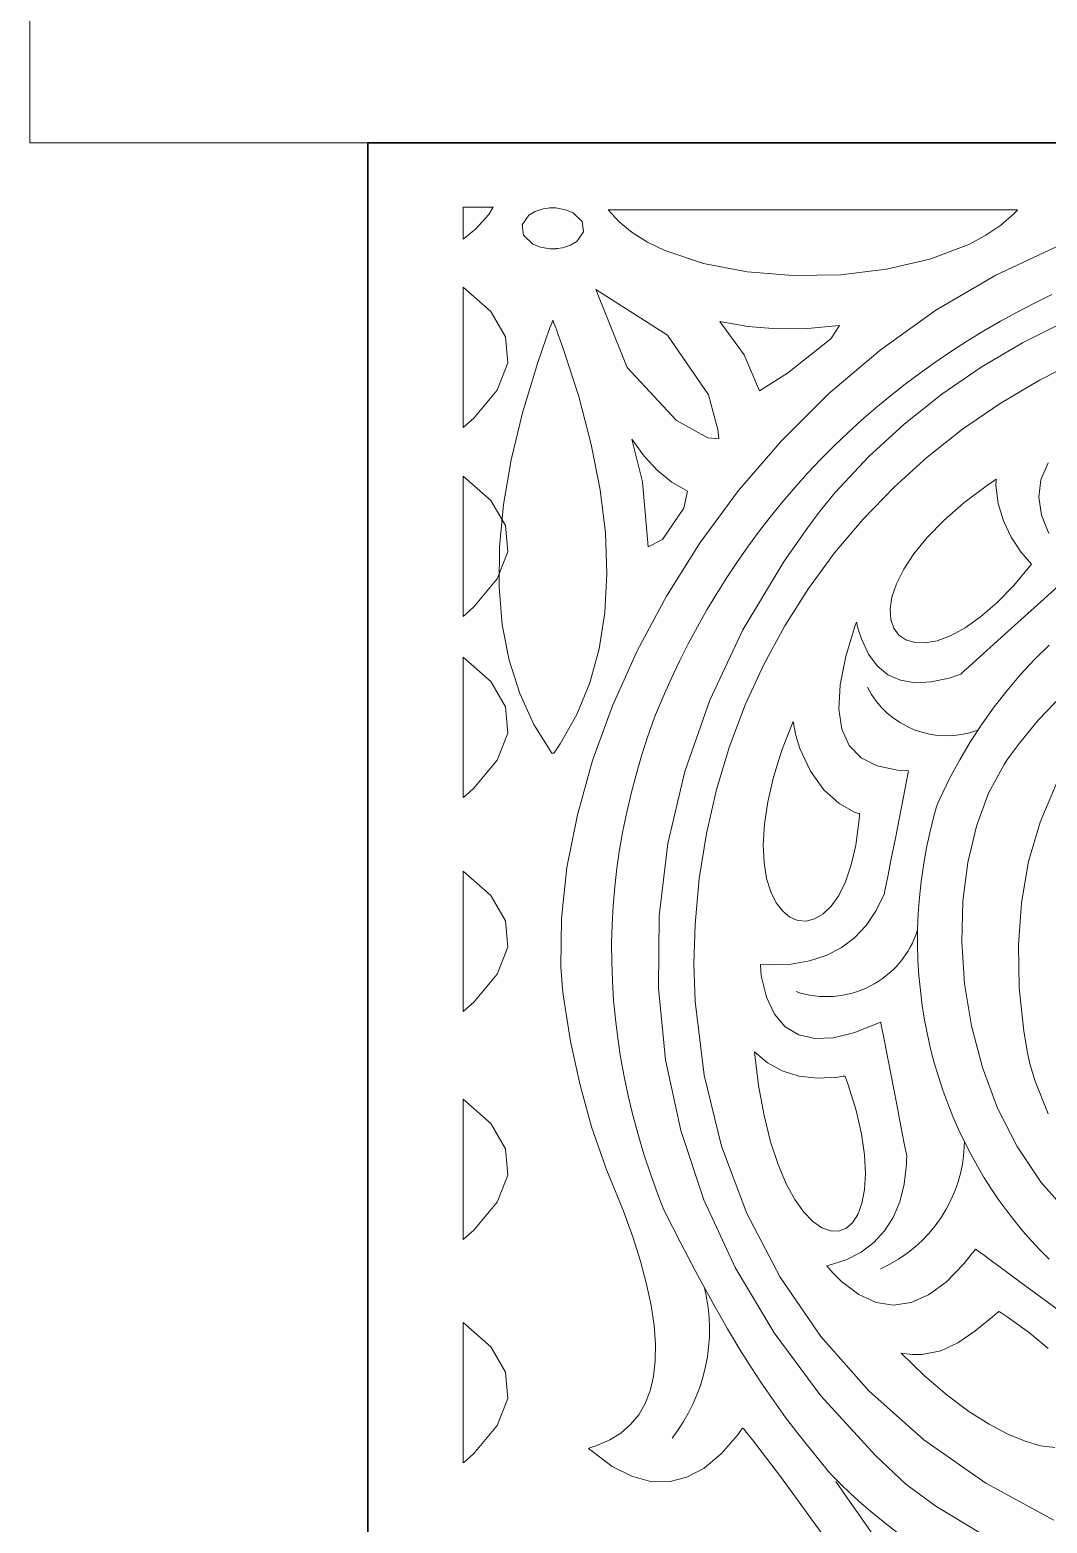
# Model space of a CAD drawing. Header units: inches. Extents: x 249 to 1192, y -18 to 440.
# Drawn here: x 609.713 to 610.163, y 242.289 to 242.949 of the extents above; entities that cross this region are included whole.
import ezdxf

# ---------------------------------------------------------------- set-up
doc = ezdxf.new("R2010")
doc.units = ezdxf.units.IN
doc.header["$MEASUREMENT"] = 0
doc.layers.add('KACA', color=141, linetype='Continuous', lineweight=30)
doc.layers.add('KUSEN', color=16, linetype='Continuous', lineweight=15)
doc.layers.add('KOLOM', color=5, linetype='Continuous')

# ---------------------------------------------------------------- blocks, each defined once
blk = doc.blocks.new('GORGA')
blk.add_lwpolyline([(366.59218, 151.19092), (367.59218, 151.19092), (367.59218, 149.19092), (366.59218, 149.19092)], close=True)
blk.add_lwpolyline([(366.59218, 151.19092), (367.59218, 151.19092), (367.59218, 149.19092), (366.59218, 149.19092)], close=True)
at = {"lineweight": 9}
for points in [[(366.90141, 150.67173), (366.88096, 150.68678), (366.87176, 150.69355), (366.86792, 150.69637), (366.86478, 150.69869), (366.86248, 150.70038), (366.86116, 150.70135), (366.86091, 150.70154), (366.86057, 150.70111), (366.85959, 150.6998), (366.85567, 150.69494), (366.84787, 150.68695), (366.84009, 150.68125), (366.83234, 150.67785), (366.82462, 150.67676), (366.81693, 150.67796), (366.80927, 150.68146), (366.80163, 150.68726), (366.79783, 150.69102), (366.79593, 150.69311), (366.79511, 150.69416), (366.79612, 150.6944), (366.80365, 150.69684), (366.81025, 150.70018), (366.81592, 150.70442), (366.82066, 150.70954), (366.82447, 150.71556), (366.82734, 150.72247), (366.82928, 150.73028), (366.83029, 150.73898), (366.8304, 150.74129), (366.83043, 150.74247), (366.83043, 150.74273), (366.83027, 150.74354), (366.82991, 150.74541), (366.82937, 150.74818), (366.82788, 150.75586), (366.82601, 150.76545), (366.82206, 150.78578), (366.82042, 150.79423), (366.81929, 150.8), (366.819, 150.80153), (366.81893, 150.80189), (366.81891, 150.80197), (366.81816, 150.80162), (366.80751, 150.79735), (366.79804, 150.79504), (366.78976, 150.7947), (366.78266, 150.79632), (366.77675, 150.79989), (366.77202, 150.80544), (366.76847, 150.81294), (366.7661, 150.8224), (366.76573, 150.82747), (366.77043, 150.82726), (366.77927, 150.82761), (366.78739, 150.82899), (366.79476, 150.83139), (366.80139, 150.83482), (366.80729, 150.83927), (366.81245, 150.84475), (366.81687, 150.85125), (366.82056, 150.85877), (366.82066, 150.85931), (366.82096, 150.86083), (366.82205, 150.86633), (366.8236, 150.87419), (366.82541, 150.88339), (366.82899, 150.90158), (366.83035, 150.90847), (366.83083, 150.9109), (366.83114, 150.91249), (366.83126, 150.9131), (366.82639, 150.91337), (366.81736, 150.91525), (366.81025, 150.9189), (366.80505, 150.92432), (366.80178, 150.93151), (366.80042, 150.94046), (366.80098, 150.95118), (366.80346, 150.96368), (366.80785, 150.97794), (366.80819, 150.97889), (366.80833, 150.97845), (366.80858, 150.97738), (366.80913, 150.97532), (366.81038, 150.97145), (366.81349, 150.96477), (366.81741, 150.9595), (366.82214, 150.95562), (366.82768, 150.95316), (366.83402, 150.95209), (366.84118, 150.95244), (366.84914, 150.95418), (366.85343, 150.95558), (366.85431, 150.9559), (366.85435, 150.95595), (366.85463, 150.9562), (366.85589, 150.95733), (366.85798, 150.95922), (366.86415, 150.96479), (366.87216, 150.97203), (366.88102, 150.98003), (366.88975, 150.98792), (366.89737, 150.9948)], [(366.89333, 151.01804), (366.88999, 151.02626), (366.88882, 151.03421), (366.88981, 151.0419), (366.89296, 151.04933)], [(366.79807, 150.56867), (366.77457, 150.60097), (366.76221, 150.61714), (366.75905, 150.62118), (366.75826, 150.62219), (366.75785, 150.62232), (366.75741, 150.62169), (366.75563, 150.61927), (366.74838, 150.61091), (366.74091, 150.60467), (366.73321, 150.60056), (366.7253, 150.59858), (366.71717, 150.59873), (366.70882, 150.601), (366.70025, 150.60539), (366.69146, 150.61191), (366.69035, 150.61288), (366.68979, 150.61337), (366.69032, 150.61365), (366.69341, 150.61463), (366.69909, 150.61707), (366.70406, 150.62015), (366.70834, 150.62387), (366.71192, 150.62822), (366.71479, 150.63322), (366.71698, 150.63885), (366.71846, 150.64512), (366.71924, 150.65203), (366.71933, 150.65958), (366.71872, 150.66777), (366.71741, 150.67659), (366.7154, 150.68606), (366.7127, 150.69616), (366.70929, 150.7069), (366.70519, 150.71828), (366.70039, 150.73029), (366.69785, 150.73626), (366.69704, 150.73834), (366.69106, 150.75562), (366.68598, 150.77398), (366.6818, 150.79343), (366.67852, 150.81397), (366.67818, 150.81661), (366.67752, 150.82633), (366.67777, 150.84775), (366.6802, 150.87028), (366.68479, 150.89365), (366.69151, 150.91761), (366.70033, 150.94189), (366.71122, 150.96625), (366.72417, 150.99041), (366.73913, 151.01412), (366.75609, 151.03713), (366.77501, 151.05916), (366.79587, 151.07996), (366.81865, 151.09928), (366.84332, 151.11685), (366.86984, 151.13241), (366.8982, 151.1457)], [(366.90141, 150.67173), (366.88096, 150.68678), (366.87176, 150.69355), (366.86792, 150.69637), (366.86478, 150.69869), (366.86248, 150.70038), (366.86116, 150.70135), (366.86091, 150.70154), (366.86057, 150.70111), (366.85959, 150.6998), (366.85567, 150.69494), (366.84787, 150.68695), (366.84009, 150.68125), (366.83234, 150.67785), (366.82462, 150.67676), (366.81693, 150.67796), (366.80927, 150.68146), (366.80163, 150.68726), (366.79783, 150.69102), (366.79593, 150.69311), (366.79511, 150.69416), (366.79612, 150.6944), (366.80365, 150.69684), (366.81025, 150.70018), (366.81592, 150.70442), (366.82066, 150.70954), (366.82447, 150.71556), (366.82734, 150.72247), (366.82928, 150.73028), (366.83029, 150.73898), (366.8304, 150.74129), (366.83043, 150.74247), (366.83043, 150.74273), (366.83027, 150.74354), (366.82991, 150.74541), (366.82937, 150.74818), (366.82788, 150.75586), (366.82601, 150.76545), (366.82206, 150.78578), (366.82042, 150.79423), (366.81929, 150.8), (366.819, 150.80153), (366.81893, 150.80189), (366.81891, 150.80197), (366.81816, 150.80162), (366.80751, 150.79735), (366.79804, 150.79504), (366.78976, 150.7947), (366.78266, 150.79632), (366.77675, 150.79989), (366.77202, 150.80544), (366.76847, 150.81294), (366.7661, 150.8224), (366.76573, 150.82747), (366.77043, 150.82726), (366.77927, 150.82761), (366.78739, 150.82899), (366.79476, 150.83139), (366.80139, 150.83482), (366.80729, 150.83927), (366.81245, 150.84475), (366.81687, 150.85125), (366.82056, 150.85877), (366.82066, 150.85931), (366.82096, 150.86083), (366.82205, 150.86633), (366.8236, 150.87419), (366.82541, 150.88339), (366.82899, 150.90158), (366.83035, 150.90847), (366.83083, 150.9109), (366.83114, 150.91249), (366.83126, 150.9131), (366.82639, 150.91337), (366.81736, 150.91525), (366.81025, 150.9189), (366.80505, 150.92432), (366.80178, 150.93151), (366.80042, 150.94046), (366.80098, 150.95118), (366.80346, 150.96368), (366.80785, 150.97794), (366.80819, 150.97889), (366.80833, 150.97845), (366.80858, 150.97738), (366.80913, 150.97532), (366.81038, 150.97145), (366.81349, 150.96477), (366.81741, 150.9595), (366.82214, 150.95562), (366.82768, 150.95316), (366.83402, 150.95209), (366.84118, 150.95244), (366.84914, 150.95418), (366.85343, 150.95558), (366.85431, 150.9559), (366.85435, 150.95595), (366.85463, 150.9562), (366.85589, 150.95733), (366.85798, 150.95922), (366.86415, 150.96479), (366.87216, 150.97203), (366.88102, 150.98003), (366.88975, 150.98792), (366.89737, 150.9948)], [(366.89333, 151.01804), (366.88999, 151.02626), (366.88882, 151.03421), (366.88981, 151.0419), (366.89296, 151.04933)], [(366.79807, 150.56867), (366.77457, 150.60097), (366.76221, 150.61714), (366.75905, 150.62118), (366.75826, 150.62219), (366.75785, 150.62232), (366.75741, 150.62169), (366.75563, 150.61927), (366.74838, 150.61091), (366.74091, 150.60467), (366.73321, 150.60056), (366.7253, 150.59858), (366.71717, 150.59873), (366.70882, 150.601), (366.70025, 150.60539), (366.69146, 150.61191), (366.69035, 150.61288), (366.68979, 150.61337), (366.69032, 150.61365), (366.69341, 150.61463), (366.69909, 150.61707), (366.70406, 150.62015), (366.70834, 150.62387), (366.71192, 150.62822), (366.71479, 150.63322), (366.71698, 150.63885), (366.71846, 150.64512), (366.71924, 150.65203), (366.71933, 150.65958), (366.71872, 150.66777), (366.71741, 150.67659), (366.7154, 150.68606), (366.7127, 150.69616), (366.70929, 150.7069), (366.70519, 150.71828), (366.70039, 150.73029), (366.69785, 150.73626), (366.69704, 150.73834), (366.69106, 150.75562), (366.68598, 150.77398), (366.6818, 150.79343), (366.67852, 150.81397), (366.67818, 150.81661), (366.67752, 150.82633), (366.67777, 150.84775), (366.6802, 150.87028), (366.68479, 150.89365), (366.69151, 150.91761), (366.70033, 150.94189), (366.71122, 150.96625), (366.72417, 150.99041), (366.73913, 151.01412), (366.75609, 151.03713), (366.77501, 151.05916), (366.79587, 151.07996), (366.81865, 151.09928), (366.84332, 151.11685), (366.86984, 151.13241), (366.8982, 151.1457)], [(366.89463, 151.12382), (366.88693, 151.12004), (366.87934, 151.11609), (366.87188, 151.11199), (366.86454, 151.10774), (366.85733, 151.10333), (366.85024, 151.09876), (366.84329, 151.09404), (366.83647, 151.08918), (366.82977, 151.08416), (366.82322, 151.07899), (366.81679, 151.07367), (366.81051, 151.06821), (366.80436, 151.0626), (366.79836, 151.05685), (366.7925, 151.05095), (366.78678, 151.04491), (366.78121, 151.03872), (366.77578, 151.0324), (366.77051, 151.02594), (366.76538, 151.01933), (366.76041, 151.01259), (366.75559, 151.00572), (366.75092, 150.9987), (366.74642, 150.99156), (366.74207, 150.98428), (366.73788, 150.97687), (366.73386, 150.96932), (366.72999, 150.96165), (366.7263, 150.95384), (366.72277, 150.94591), (366.71941, 150.93786), (366.71859, 150.93582), (366.71819, 150.9348), (366.71796, 150.93418), (366.71723, 150.93211), (366.71581, 150.92796), (366.71315, 150.91968), (366.71073, 150.9114), (366.70856, 150.90312), (366.70662, 150.89485), (366.70493, 150.88657), (366.70348, 150.8783), (366.70228, 150.87001), (366.70132, 150.86172), (366.70061, 150.85342), (366.70015, 150.84511), (366.69994, 150.83678), (366.69997, 150.82844), (366.70026, 150.82007), (366.7008, 150.81169), (366.70159, 150.80328), (366.70263, 150.79485), (366.70393, 150.78638), (366.70548, 150.77789), (366.70729, 150.76937), (366.70936, 150.7608), (366.71168, 150.75221), (366.71426, 150.74357), (366.7171, 150.73489), (366.7202, 150.72616), (366.72185, 150.72178), (366.7227, 150.71959), (366.7236, 150.71772), (366.72715, 150.71077), (366.73055, 150.70418), (366.73382, 150.69793), (366.73695, 150.69199), (366.73997, 150.68634), (366.74289, 150.68097), (366.74572, 150.67585), (366.74847, 150.67097), (366.75115, 150.66631), (366.75377, 150.66183), (366.75636, 150.65754), (366.76144, 150.64939), (366.76649, 150.64171), (366.77161, 150.63433), (366.77688, 150.62709), (366.78241, 150.61983), (366.78829, 150.6124), (366.79139, 150.60857), (366.79461, 150.60463), (366.79544, 150.60363), (366.79585, 150.60313), (366.79599, 150.60297), (366.79625, 150.60269), (366.79678, 150.60214), (366.80111, 150.59771), (366.80568, 150.59331), (366.81048, 150.58896), (366.81549, 150.58465), (366.82072, 150.5804), (366.82615, 150.57621)], [(366.89336, 150.96872), (366.88693, 150.96234), (366.88075, 150.95567), (366.87482, 150.94871), (366.86916, 150.94147), (366.86378, 150.93394), (366.85868, 150.92612), (366.85388, 150.91803), (366.84938, 150.90965), (366.84519, 150.901), (366.84419, 150.89879), (366.8437, 150.89768), (366.8434, 150.89672), (366.8424, 150.89305), (366.8406, 150.88574), (366.83908, 150.87848), (366.83782, 150.87127), (366.83681, 150.86411), (366.83605, 150.85701), (366.83554, 150.84998), (366.83527, 150.84302), (366.83523, 150.83612), (366.83542, 150.8293), (366.83583, 150.82255), (366.83646, 150.81589), (366.83729, 150.80931), (366.83834, 150.80282), (366.83958, 150.79642), (366.84101, 150.79011), (366.84264, 150.78391), (366.84444, 150.77781), (366.84642, 150.77181), (366.84857, 150.76592), (366.85089, 150.76015), (366.85336, 150.75449), (366.85599, 150.74895), (366.85877, 150.74354), (366.86168, 150.73826), (366.86473, 150.73311), (366.86792, 150.72809), (366.87123, 150.72321), (366.87465, 150.71847), (366.87819, 150.71388), (366.88184, 150.70944), (366.88559, 150.70515), (366.88943, 150.70101), (366.89337, 150.69704)], [(366.89463, 151.12382), (366.88693, 151.12004), (366.87934, 151.11609), (366.87188, 151.11199), (366.86454, 151.10774), (366.85733, 151.10333), (366.85024, 151.09876), (366.84329, 151.09404), (366.83647, 151.08918), (366.82977, 151.08416), (366.82322, 151.07899), (366.81679, 151.07367), (366.81051, 151.06821), (366.80436, 151.0626), (366.79836, 151.05685), (366.7925, 151.05095), (366.78678, 151.04491), (366.78121, 151.03872), (366.77578, 151.0324), (366.77051, 151.02594), (366.76538, 151.01933), (366.76041, 151.01259), (366.75559, 151.00572), (366.75092, 150.9987), (366.74642, 150.99156), (366.74207, 150.98428), (366.73788, 150.97687), (366.73386, 150.96932), (366.72999, 150.96165), (366.7263, 150.95384), (366.72277, 150.94591), (366.71941, 150.93786), (366.71859, 150.93582), (366.71819, 150.9348), (366.71796, 150.93418), (366.71723, 150.93211), (366.71581, 150.92796), (366.71315, 150.91968), (366.71073, 150.9114), (366.70856, 150.90312), (366.70662, 150.89485), (366.70493, 150.88657), (366.70348, 150.8783), (366.70228, 150.87001), (366.70132, 150.86172), (366.70061, 150.85342), (366.70015, 150.84511), (366.69994, 150.83678), (366.69997, 150.82844), (366.70026, 150.82007), (366.7008, 150.81169), (366.70159, 150.80328), (366.70263, 150.79485), (366.70393, 150.78638), (366.70548, 150.77789), (366.70729, 150.76937), (366.70936, 150.7608), (366.71168, 150.75221), (366.71426, 150.74357), (366.7171, 150.73489), (366.7202, 150.72616), (366.72185, 150.72178), (366.7227, 150.71959), (366.7236, 150.71772), (366.72715, 150.71077), (366.73055, 150.70418), (366.73382, 150.69793), (366.73695, 150.69199), (366.73997, 150.68634), (366.74289, 150.68097), (366.74572, 150.67585), (366.74847, 150.67097), (366.75115, 150.66631), (366.75377, 150.66183), (366.75636, 150.65754), (366.76144, 150.64939), (366.76649, 150.64171), (366.77161, 150.63433), (366.77688, 150.62709), (366.78241, 150.61983), (366.78829, 150.6124), (366.79139, 150.60857), (366.79461, 150.60463), (366.79544, 150.60363), (366.79585, 150.60313), (366.79599, 150.60297), (366.79625, 150.60269), (366.79678, 150.60214), (366.80111, 150.59771), (366.80568, 150.59331), (366.81048, 150.58896), (366.81549, 150.58465), (366.82072, 150.5804), (366.82615, 150.57621)], [(366.89336, 150.96872), (366.88693, 150.96234), (366.88075, 150.95567), (366.87482, 150.94871), (366.86916, 150.94147), (366.86378, 150.93394), (366.85868, 150.92612), (366.85388, 150.91803), (366.84938, 150.90965), (366.84519, 150.901), (366.84419, 150.89879), (366.8437, 150.89768), (366.8434, 150.89672), (366.8424, 150.89305), (366.8406, 150.88574), (366.83908, 150.87848), (366.83782, 150.87127), (366.83681, 150.86411), (366.83605, 150.85701), (366.83554, 150.84998), (366.83527, 150.84302), (366.83523, 150.83612), (366.83542, 150.8293), (366.83583, 150.82255), (366.83646, 150.81589), (366.83729, 150.80931), (366.83834, 150.80282), (366.83958, 150.79642), (366.84101, 150.79011), (366.84264, 150.78391), (366.84444, 150.77781), (366.84642, 150.77181), (366.84857, 150.76592), (366.85089, 150.76015), (366.85336, 150.75449), (366.85599, 150.74895), (366.85877, 150.74354), (366.86168, 150.73826), (366.86473, 150.73311), (366.86792, 150.72809), (366.87123, 150.72321), (366.87465, 150.71847), (366.87819, 150.71388), (366.88184, 150.70944), (366.88559, 150.70515), (366.88943, 150.70101), (366.89337, 150.69704)], [(366.90051, 151.11189), (366.88162, 151.10239), (366.8634, 151.09167), (366.84593, 151.07972), (366.82929, 151.0665), (366.81355, 151.052), (366.79881, 151.03618), (366.79221, 151.02817), (366.78664, 151.0208), (366.77619, 151.00589), (366.75798, 150.97547), (366.74337, 150.94437), (366.73233, 150.91279), (366.72487, 150.8809), (366.72097, 150.84889), (366.72062, 150.81694), (366.72381, 150.78523), (366.73053, 150.75394), (366.74077, 150.72326), (366.75451, 150.69337), (366.77176, 150.66444), (366.79248, 150.63667), (366.81669, 150.61022), (366.83009, 150.59756), (366.84335, 150.58782), (366.87085, 150.57119)], [(366.9068, 150.95449), (366.8887, 150.93573), (366.88032, 150.92539), (366.87631, 150.91998), (366.87448, 150.91739), (366.87351, 150.91594), (366.86664, 150.90321), (366.86128, 150.88866), (366.85749, 150.87262), (366.85532, 150.85544), (366.85482, 150.83744), (366.85606, 150.81895), (366.85907, 150.80032), (366.86391, 150.78187), (366.87064, 150.76394), (366.87931, 150.74686), (366.88996, 150.73096), (366.90266, 150.71658)], [(366.89304, 150.7614), (366.88718, 150.77589), (366.88486, 150.78348), (366.8839, 150.78829), (366.88226, 150.79791), (366.88019, 150.8171), (366.8798, 150.8361), (366.88116, 150.85476), (366.88435, 150.87293), (366.88944, 150.89046), (366.89649, 150.90719)], [(366.89546, 150.58161), (366.86536, 150.59795), (366.83807, 150.6171), (366.81373, 150.63883), (366.79248, 150.66292), (366.77443, 150.68915), (366.75972, 150.7173), (366.74847, 150.74713), (366.74082, 150.77844), (366.73689, 150.81099), (366.73636, 150.82766), (366.73684, 150.84507), (366.73868, 150.86544), (366.74185, 150.8854), (366.74632, 150.90489), (366.75205, 150.92387), (366.75902, 150.9423), (366.76719, 150.96012), (366.77652, 150.9773), (366.78699, 150.99378), (366.79855, 151.00953), (366.81118, 151.02449), (366.82485, 151.03862), (366.83951, 151.05188), (366.85514, 151.06423), (366.8717, 151.07561), (366.88916, 151.08597), (366.90749, 151.09529)], [(366.90051, 151.11189), (366.88162, 151.10239), (366.8634, 151.09167), (366.84593, 151.07972), (366.82929, 151.0665), (366.81355, 151.052), (366.79881, 151.03618), (366.79221, 151.02817), (366.78664, 151.0208), (366.77619, 151.00589), (366.75798, 150.97547), (366.74337, 150.94437), (366.73233, 150.91279), (366.72487, 150.8809), (366.72097, 150.84889), (366.72062, 150.81694), (366.72381, 150.78523), (366.73053, 150.75394), (366.74077, 150.72326), (366.75451, 150.69337), (366.77176, 150.66444), (366.79248, 150.63667), (366.81669, 150.61022), (366.83009, 150.59756), (366.84335, 150.58782), (366.87085, 150.57119)], [(366.9068, 150.95449), (366.8887, 150.93573), (366.88032, 150.92539), (366.87631, 150.91998), (366.87448, 150.91739), (366.87351, 150.91594), (366.86664, 150.90321), (366.86128, 150.88866), (366.85749, 150.87262), (366.85532, 150.85544), (366.85482, 150.83744), (366.85606, 150.81895), (366.85907, 150.80032), (366.86391, 150.78187), (366.87064, 150.76394), (366.87931, 150.74686), (366.88996, 150.73096), (366.90266, 150.71658)], [(366.89304, 150.7614), (366.88718, 150.77589), (366.88486, 150.78348), (366.8839, 150.78829), (366.88226, 150.79791), (366.88019, 150.8171), (366.8798, 150.8361), (366.88116, 150.85476), (366.88435, 150.87293), (366.88944, 150.89046), (366.89649, 150.90719)], [(366.89546, 150.58161), (366.86536, 150.59795), (366.83807, 150.6171), (366.81373, 150.63883), (366.79248, 150.66292), (366.77443, 150.68915), (366.75972, 150.7173), (366.74847, 150.74713), (366.74082, 150.77844), (366.73689, 150.81099), (366.73636, 150.82766), (366.73684, 150.84507), (366.73868, 150.86544), (366.74185, 150.8854), (366.74632, 150.90489), (366.75205, 150.92387), (366.75902, 150.9423), (366.76719, 150.96012), (366.77652, 150.9773), (366.78699, 150.99378), (366.79855, 151.00953), (366.81118, 151.02449), (366.82485, 151.03862), (366.83951, 151.05188), (366.85514, 151.06423), (366.8717, 151.07561), (366.88916, 151.08597), (366.90749, 151.09529)], [(366.89305, 150.65749), (366.88476, 150.66445), (366.87487, 150.67159), (366.87214, 150.67339), (366.87144, 150.67384), (366.87116, 150.67396), (366.87103, 150.67384), (366.8705, 150.67339), (366.86842, 150.67163), (366.86058, 150.66519), (366.85311, 150.66003), (366.84552, 150.65647), (366.8373, 150.65487), (366.8328, 150.6549), (366.82795, 150.65555), (366.82795, 150.65555), (366.83837, 150.64544), (366.84837, 150.63686), (366.85788, 150.62975), (366.86684, 150.62404), (366.87519, 150.61965), (366.88286, 150.61651), (366.88981, 150.61456), (366.89595, 150.61372)], [(366.89305, 150.65749), (366.88476, 150.66445), (366.87487, 150.67159), (366.87214, 150.67339), (366.87144, 150.67384), (366.87116, 150.67396), (366.87103, 150.67384), (366.8705, 150.67339), (366.86842, 150.67163), (366.86058, 150.66519), (366.85311, 150.66003), (366.84552, 150.65647), (366.8373, 150.65487), (366.8328, 150.6549), (366.82795, 150.65555), (366.82795, 150.65555), (366.83837, 150.64544), (366.84837, 150.63686), (366.85788, 150.62975), (366.86684, 150.62404), (366.87519, 150.61965), (366.88286, 150.61651), (366.88981, 150.61456), (366.89595, 150.61372)], [(366.79916, 150.59873), (366.80447, 150.59108), (366.80964, 150.58359), (366.81466, 150.57625)], [(366.79916, 150.59873), (366.80447, 150.59108), (366.80964, 150.58359), (366.81466, 150.57625)]]:
    blk.add_lwpolyline(points, dxfattribs=at)
for points in [[(366.63427, 151.16245), (366.63427, 151.15637), (366.63427, 151.14838), (366.63969, 151.15279), (366.64558, 151.15926), (366.6475, 151.16245), (366.64441, 151.16245), (366.63998, 151.16245), (366.636, 151.16245)], [(366.63427, 151.16245), (366.63427, 151.15637), (366.63427, 151.14838), (366.63969, 151.15279), (366.64558, 151.15926), (366.6475, 151.16245), (366.64441, 151.16245), (366.63998, 151.16245), (366.636, 151.16245)], [(366.67528, 151.16212), (366.67951, 151.16135), (366.68287, 151.16001), (366.68695, 151.15612), (366.68753, 151.15154), (366.6846, 151.14732), (366.68183, 151.14568), (366.67818, 151.14454), (366.67603, 151.14419), (366.67526, 151.14412), (366.67526, 151.14412), (366.67521, 151.14411), (366.67461, 151.14408), (366.67266, 151.14401), (366.66843, 151.14478), (366.66507, 151.14613), (366.66099, 151.15004), (366.6604, 151.15465), (366.66332, 151.1589), (366.66609, 151.16055), (366.66974, 151.16169), (366.67189, 151.16204), (366.67266, 151.16212), (366.67266, 151.16212), (366.67269, 151.16212), (366.67307, 151.16212), (366.67528, 151.16212)], [(366.67528, 151.16212), (366.67951, 151.16135), (366.68287, 151.16001), (366.68695, 151.15612), (366.68753, 151.15154), (366.6846, 151.14732), (366.68183, 151.14568), (366.67818, 151.14454), (366.67603, 151.14419), (366.67526, 151.14412), (366.67526, 151.14412), (366.67521, 151.14411), (366.67461, 151.14408), (366.67266, 151.14401), (366.66843, 151.14478), (366.66507, 151.14613), (366.66099, 151.15004), (366.6604, 151.15465), (366.66332, 151.1589), (366.66609, 151.16055), (366.66974, 151.16169), (366.67189, 151.16204), (366.67266, 151.16212), (366.67266, 151.16212), (366.67269, 151.16212), (366.67307, 151.16212), (366.67528, 151.16212)], [(366.69846, 151.16127), (366.70327, 151.15599), (366.70909, 151.15124), (366.71585, 151.14702), (366.72342, 151.14333), (366.7406, 151.13752), (366.75983, 151.13381), (366.78029, 151.13218), (366.80113, 151.1326), (366.82156, 151.13506), (366.84073, 151.13954), (366.85783, 151.14603), (366.86535, 151.15003), (366.87204, 151.15452), (366.87781, 151.1595), (366.87909, 151.16082), (366.87949, 151.16127), (366.87937, 151.16127), (366.87747, 151.16127), (366.87348, 151.16127), (366.86762, 151.16127), (366.86013, 151.16127), (366.85121, 151.16127), (366.84111, 151.16127), (366.83003, 151.16127), (366.80587, 151.16127), (366.75574, 151.16127), (366.73337, 151.16127), (366.72363, 151.16127), (366.71517, 151.16127), (366.7082, 151.16127), (366.70294, 151.16127), (366.69962, 151.16127), (366.69846, 151.16127)], [(366.69846, 151.16127), (366.70327, 151.15599), (366.70909, 151.15124), (366.71585, 151.14702), (366.72342, 151.14333), (366.7406, 151.13752), (366.75983, 151.13381), (366.78029, 151.13218), (366.80113, 151.1326), (366.82156, 151.13506), (366.84073, 151.13954), (366.85783, 151.14603), (366.86535, 151.15003), (366.87204, 151.15452), (366.87781, 151.1595), (366.87909, 151.16082), (366.87949, 151.16127), (366.87937, 151.16127), (366.87747, 151.16127), (366.87348, 151.16127), (366.86762, 151.16127), (366.86013, 151.16127), (366.85121, 151.16127), (366.84111, 151.16127), (366.83003, 151.16127), (366.80587, 151.16127), (366.75574, 151.16127), (366.73337, 151.16127), (366.72363, 151.16127), (366.71517, 151.16127), (366.7082, 151.16127), (366.70294, 151.16127), (366.69962, 151.16127), (366.69846, 151.16127)], [(366.63427, 151.12706), (366.64649, 151.1163), (366.65306, 151.10513), (366.654, 151.09355), (366.6493, 151.08156), (366.63897, 151.06916), (366.6355, 151.066), (366.63427, 151.06498), (366.63427, 151.06564), (366.63427, 151.07465), (366.63427, 151.10741), (366.63427, 151.12133), (366.63427, 151.12706)], [(366.63427, 151.12706), (366.64649, 151.1163), (366.65306, 151.10513), (366.654, 151.09355), (366.6493, 151.08156), (366.63897, 151.06916), (366.6355, 151.066), (366.63427, 151.06498), (366.63427, 151.06564), (366.63427, 151.07465), (366.63427, 151.10741), (366.63427, 151.12133), (366.63427, 151.12706)], [(366.69297, 151.12609), (366.70689, 151.0915), (366.72864, 151.06804), (366.74246, 151.06049), (366.74739, 151.05998), (366.7469, 151.06406), (366.74283, 151.07947), (366.72462, 151.10579), (366.69297, 151.12609)], [(366.69297, 151.12609), (366.70689, 151.0915), (366.72864, 151.06804), (366.74246, 151.06049), (366.74739, 151.05998), (366.7469, 151.06406), (366.74283, 151.07947), (366.72462, 151.10579), (366.69297, 151.12609)], [(366.67396, 151.11254), (366.6741, 151.11216), (366.67445, 151.11123), (366.67527, 151.10904), (366.6755, 151.10844), (366.67551, 151.10839), (366.67551, 151.10839), (366.67551, 151.10839), (366.67569, 151.10791), (366.67622, 151.10648), (366.67825, 151.10079), (366.6854, 151.07866), (366.69094, 151.05754), (366.69486, 151.03744), (366.69718, 151.01835), (366.69788, 151.00026), (366.69698, 150.98319), (366.69446, 150.96714), (366.69034, 150.95209), (366.6846, 150.93806), (366.67725, 150.92504), (366.67517, 150.92194), (366.67463, 150.92117), (366.67445, 150.92092), (366.67445, 150.92092), (366.67444, 150.92092), (366.6743, 150.92092), (366.67347, 150.92092), (366.66559, 150.9336), (366.65932, 150.9473), (366.65465, 150.96201), (366.6516, 150.97773), (366.65016, 150.99446), (366.65033, 151.01221), (366.65211, 151.03096), (366.65549, 151.05073), (366.66049, 151.07151), (366.6671, 151.0933), (366.67101, 151.10458), (366.67205, 151.10743), (366.67232, 151.10815), (366.6724, 151.10839), (366.6724, 151.10839), (366.67241, 151.10839), (366.67242, 151.10844), (366.67265, 151.10904), (366.67347, 151.11123), (366.67382, 151.11216), (366.67396, 151.11254)], [(366.67396, 151.11254), (366.6741, 151.11216), (366.67445, 151.11123), (366.67527, 151.10904), (366.6755, 151.10844), (366.67551, 151.10839), (366.67551, 151.10839), (366.67551, 151.10839), (366.67569, 151.10791), (366.67622, 151.10648), (366.67825, 151.10079), (366.6854, 151.07866), (366.69094, 151.05754), (366.69486, 151.03744), (366.69718, 151.01835), (366.69788, 151.00026), (366.69698, 150.98319), (366.69446, 150.96714), (366.69034, 150.95209), (366.6846, 150.93806), (366.67725, 150.92504), (366.67517, 150.92194), (366.67463, 150.92117), (366.67445, 150.92092), (366.67445, 150.92092), (366.67444, 150.92092), (366.6743, 150.92092), (366.67347, 150.92092), (366.66559, 150.9336), (366.65932, 150.9473), (366.65465, 150.96201), (366.6516, 150.97773), (366.65016, 150.99446), (366.65033, 151.01221), (366.65211, 151.03096), (366.65549, 151.05073), (366.66049, 151.07151), (366.6671, 151.0933), (366.67101, 151.10458), (366.67205, 151.10743), (366.67232, 151.10815), (366.6724, 151.10839), (366.6724, 151.10839), (366.67241, 151.10839), (366.67242, 151.10844), (366.67265, 151.10904), (366.67347, 151.11123), (366.67382, 151.11216), (366.67396, 151.11254)], [(366.7478, 151.11193), (366.75861, 151.09719), (366.76538, 151.08127), (366.77777, 151.08911), (366.79681, 151.10416), (366.80073, 151.11015), (366.78661, 151.10881), (366.77309, 151.10865), (366.76015, 151.1097)], [(366.7478, 151.11193), (366.75861, 151.09719), (366.76538, 151.08127), (366.77777, 151.08911), (366.79681, 151.10416), (366.80073, 151.11015), (366.78661, 151.10881), (366.77309, 151.10865), (366.76015, 151.1097)], [(366.70886, 151.05986), (366.71366, 151.04103), (366.71605, 151.01223), (366.72245, 151.01539), (366.73185, 151.02928), (366.73344, 151.03689), (366.72656, 151.04082), (366.72018, 151.04596), (366.71428, 151.05231)], [(366.70886, 151.05986), (366.71366, 151.04103), (366.71605, 151.01223), (366.72245, 151.01539), (366.73185, 151.02928), (366.73344, 151.03689), (366.72656, 151.04082), (366.72018, 151.04596), (366.71428, 151.05231)], [(366.63427, 151.04354), (366.64649, 151.03278), (366.65306, 151.02161), (366.654, 151.01003), (366.6493, 150.99804), (366.63897, 150.98564), (366.6355, 150.98248), (366.63427, 150.98146), (366.63427, 150.98212), (366.63427, 150.99112), (366.63427, 151.02388), (366.63427, 151.03781), (366.63427, 151.04354)], [(366.63427, 151.04354), (366.64649, 151.03278), (366.65306, 151.02161), (366.654, 151.01003), (366.6493, 150.99804), (366.63897, 150.98564), (366.6355, 150.98248), (366.63427, 150.98146), (366.63427, 150.98212), (366.63427, 150.99112), (366.63427, 151.02388), (366.63427, 151.03781), (366.63427, 151.04354)], [(366.88561, 151.00449), (366.87785, 150.99516), (366.87033, 150.98742), (366.8631, 150.98117), (366.85625, 150.97635), (366.84984, 150.97288), (366.84394, 150.97069), (366.83863, 150.9697), (366.83398, 150.96983), (366.83006, 150.97101), (366.82694, 150.97316), (366.8247, 150.97622), (366.8234, 150.98009), (366.82311, 150.98471), (366.82392, 150.99), (366.82589, 150.99589), (366.82909, 151.0023), (366.8336, 151.00915), (366.83948, 151.01637), (366.84681, 151.02389), (366.85566, 151.03162), (366.8661, 151.0395), (366.86897, 151.04148), (366.8697, 151.04197), (366.86994, 151.0421), (366.86994, 151.04197), (366.86992, 151.04147), (366.8699, 151.03945), (366.87085, 151.03143), (366.87318, 151.0237), (366.87661, 151.01648), (366.88085, 151.01), (366.88561, 151.00449)], [(366.88561, 151.00449), (366.87785, 150.99516), (366.87033, 150.98742), (366.8631, 150.98117), (366.85625, 150.97635), (366.84984, 150.97288), (366.84394, 150.97069), (366.83863, 150.9697), (366.83398, 150.96983), (366.83006, 150.97101), (366.82694, 150.97316), (366.8247, 150.97622), (366.8234, 150.98009), (366.82311, 150.98471), (366.82392, 150.99), (366.82589, 150.99589), (366.82909, 151.0023), (366.8336, 151.00915), (366.83948, 151.01637), (366.84681, 151.02389), (366.85566, 151.03162), (366.8661, 151.0395), (366.86897, 151.04148), (366.8697, 151.04197), (366.86994, 151.0421), (366.86994, 151.04197), (366.86992, 151.04147), (366.8699, 151.03945), (366.87085, 151.03143), (366.87318, 151.0237), (366.87661, 151.01648), (366.88085, 151.01), (366.88561, 151.00449)], [(366.63427, 150.96334), (366.64649, 150.95257), (366.65306, 150.9414), (366.654, 150.92982), (366.6493, 150.91783), (366.63897, 150.90544), (366.6355, 150.90227), (366.63427, 150.90126), (366.63427, 150.90191), (366.63427, 150.91092), (366.63427, 150.94368), (366.63427, 150.9576), (366.63427, 150.96334)], [(366.63427, 150.96334), (366.64649, 150.95257), (366.65306, 150.9414), (366.654, 150.92982), (366.6493, 150.91783), (366.63897, 150.90544), (366.6355, 150.90227), (366.63427, 150.90126), (366.63427, 150.90191), (366.63427, 150.91092), (366.63427, 150.94368), (366.63427, 150.9576), (366.63427, 150.96334)], [(366.78024, 150.93489), (366.77523, 150.92219), (366.7715, 150.91037), (366.76895, 150.89946), (366.76748, 150.8895), (366.76698, 150.88051), (366.76735, 150.87251), (366.7685, 150.86553), (366.77032, 150.8596), (366.77272, 150.85475), (366.77558, 150.85101), (366.77882, 150.84839), (366.78232, 150.84694), (366.78599, 150.84667), (366.78973, 150.84761), (366.79344, 150.84979), (366.79701, 150.85324), (366.80035, 150.85798), (366.80335, 150.86404), (366.80592, 150.87146), (366.80794, 150.88024), (366.80933, 150.89043), (366.80957, 150.8932), (366.8096, 150.89415), (366.8095, 150.89418), (366.80909, 150.8943), (366.80741, 150.89487), (366.80055, 150.89865), (366.79384, 150.90472), (366.78784, 150.9129), (366.78312, 150.92302), (366.78142, 150.92875), (366.78024, 150.93489)], [(366.78024, 150.93489), (366.77523, 150.92219), (366.7715, 150.91037), (366.76895, 150.89946), (366.76748, 150.8895), (366.76698, 150.88051), (366.76735, 150.87251), (366.7685, 150.86553), (366.77032, 150.8596), (366.77272, 150.85475), (366.77558, 150.85101), (366.77882, 150.84839), (366.78232, 150.84694), (366.78599, 150.84667), (366.78973, 150.84761), (366.79344, 150.84979), (366.79701, 150.85324), (366.80035, 150.85798), (366.80335, 150.86404), (366.80592, 150.87146), (366.80794, 150.88024), (366.80933, 150.89043), (366.80957, 150.8932), (366.8096, 150.89415), (366.8095, 150.89418), (366.80909, 150.8943), (366.80741, 150.89487), (366.80055, 150.89865), (366.79384, 150.90472), (366.78784, 150.9129), (366.78312, 150.92302), (366.78142, 150.92875), (366.78024, 150.93489)], [(366.63427, 150.86867), (366.64649, 150.85791), (366.65306, 150.84674), (366.654, 150.83516), (366.6493, 150.82317), (366.63897, 150.81078), (366.6355, 150.80761), (366.63427, 150.8066), (366.63427, 150.80725), (366.63427, 150.81626), (366.63427, 150.84902), (366.63427, 150.86294), (366.63427, 150.86867)], [(366.63427, 150.86867), (366.64649, 150.85791), (366.65306, 150.84674), (366.654, 150.83516), (366.6493, 150.82317), (366.63897, 150.81078), (366.6355, 150.80761), (366.63427, 150.8066), (366.63427, 150.80725), (366.63427, 150.81626), (366.63427, 150.84902), (366.63427, 150.86294), (366.63427, 150.86867)], [(366.76306, 150.78878), (366.76491, 150.77391), (366.76733, 150.76068), (366.77024, 150.74904), (366.77354, 150.73898), (366.77714, 150.73044), (366.78096, 150.7234), (366.78491, 150.71783), (366.7889, 150.71368), (366.79285, 150.71093), (366.79666, 150.70954), (366.80025, 150.70947), (366.80352, 150.7107), (366.8064, 150.71318), (366.8088, 150.71688), (366.81062, 150.72177), (366.81177, 150.72782), (366.81218, 150.73498), (366.81175, 150.74323), (366.81039, 150.75252), (366.80802, 150.76283), (366.80455, 150.77413), (366.8035, 150.7771), (366.80322, 150.77785), (366.80308, 150.77809), (366.80293, 150.77807), (366.80233, 150.77798), (366.79996, 150.77766), (366.79098, 150.77721), (366.7828, 150.77809), (366.77542, 150.78032), (366.76884, 150.78388), (366.76306, 150.78878)], [(366.76306, 150.78878), (366.76491, 150.77391), (366.76733, 150.76068), (366.77024, 150.74904), (366.77354, 150.73898), (366.77714, 150.73044), (366.78096, 150.7234), (366.78491, 150.71783), (366.7889, 150.71368), (366.79285, 150.71093), (366.79666, 150.70954), (366.80025, 150.70947), (366.80352, 150.7107), (366.8064, 150.71318), (366.8088, 150.71688), (366.81062, 150.72177), (366.81177, 150.72782), (366.81218, 150.73498), (366.81175, 150.74323), (366.81039, 150.75252), (366.80802, 150.76283), (366.80455, 150.77413), (366.8035, 150.7771), (366.80322, 150.77785), (366.80308, 150.77809), (366.80293, 150.77807), (366.80233, 150.77798), (366.79996, 150.77766), (366.79098, 150.77721), (366.7828, 150.77809), (366.77542, 150.78032), (366.76884, 150.78388), (366.76306, 150.78878)], [(366.63427, 150.76779), (366.64649, 150.75703), (366.65306, 150.74586), (366.654, 150.73428), (366.6493, 150.72229), (366.63897, 150.70989), (366.6355, 150.70673), (366.63427, 150.70571), (366.63427, 150.70637), (366.63427, 150.71538), (366.63427, 150.74814), (366.63427, 150.76206), (366.63427, 150.76779)], [(366.63427, 150.76779), (366.64649, 150.75703), (366.65306, 150.74586), (366.654, 150.73428), (366.6493, 150.72229), (366.63897, 150.70989), (366.6355, 150.70673), (366.63427, 150.70571), (366.63427, 150.70637), (366.63427, 150.71538), (366.63427, 150.74814), (366.63427, 150.76206), (366.63427, 150.76779)], [(366.63427, 150.66898), (366.64649, 150.65822), (366.65306, 150.64705), (366.654, 150.63547), (366.6493, 150.62348), (366.63897, 150.61108), (366.6355, 150.60792), (366.63427, 150.6069), (366.63427, 150.60756), (366.63427, 150.61657), (366.63427, 150.64933), (366.63427, 150.66325), (366.63427, 150.66898)], [(366.63427, 150.66898), (366.64649, 150.65822), (366.65306, 150.64705), (366.654, 150.63547), (366.6493, 150.62348), (366.63897, 150.61108), (366.6355, 150.60792), (366.63427, 150.6069), (366.63427, 150.60756), (366.63427, 150.61657), (366.63427, 150.64933), (366.63427, 150.66325), (366.63427, 150.66898)]]:
    blk.add_lwpolyline(points, close=True, dxfattribs=at)
for points in [[(366.81307, 150.95018, 0.38135), (366.86182, 150.93103)], [(366.81307, 150.95018, 0.38135), (366.86182, 150.93103)], [(366.7815, 150.81544, 0.421319), (366.83526, 150.84281)], [(366.7815, 150.81544, 0.421319), (366.83526, 150.84281)], [(366.81884, 150.6928, 0.292535), (366.85597, 150.74899)], [(366.81884, 150.6928, 0.292535), (366.85597, 150.74899)], [(366.72665, 150.61795, 0.230422), (366.74102, 150.68441)], [(366.72665, 150.61795, 0.230422), (366.74102, 150.68441)]]:
    blk.add_lwpolyline(points, format="xyb", dxfattribs=at)
blk = doc.blocks.new('TAMPAK SAMPING KANAN')
at = {"layer": 'KUSEN'}
blk.add_lwpolyline([(609.71322, 242.89919), (611.01219, 242.89919), (611.01219, 242.99919), (609.71322, 242.99919)], close=True, dxfattribs=at)
at = {"layer": 'KACA'}
blk.add_blockref('GORGA', (243.27052, 91.70827), dxfattribs=at)

msp = doc.modelspace()

# ---------------------------------------------------------------- block references
at = {"layer": 'KOLOM'}
msp.add_blockref('TAMPAK SAMPING KANAN', (0, 0), dxfattribs=at)

doc.saveas('drawing.dxf')
